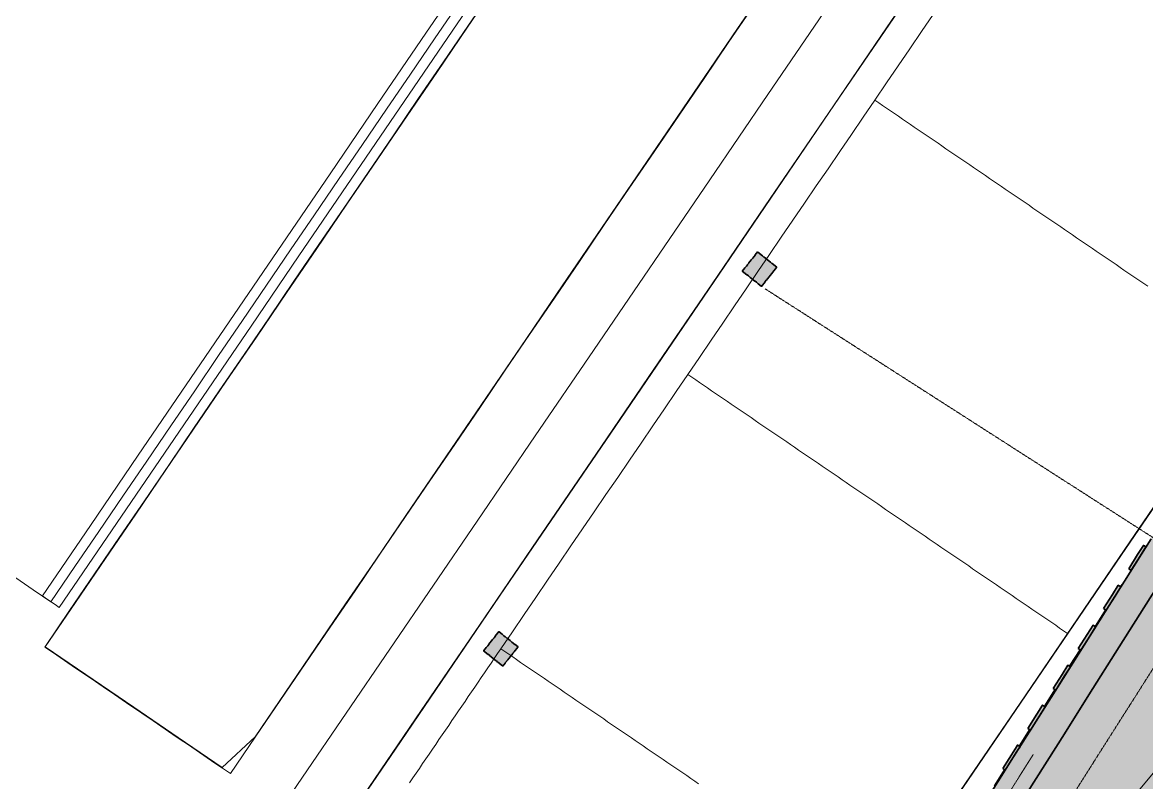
# Model space of a CAD drawing. Header units: millimetres. Extents: x -31757 to 121236, y -27283 to 63658.
# Drawn here: x 24432 to 29935, y 13011 to 16731 of the extents above; entities that cross this region are included whole.
import ezdxf

# ---------------------------------------------------------------- set-up
doc = ezdxf.new("R2010")
doc.units = ezdxf.units.MM
doc.linetypes.add('DASHDOT', pattern=[3.556, 2.54, -0.508, 0, -0.508])
doc.linetypes.add('DASHED', pattern=[1.524, 1.27, -0.254])
for name, color, linetype, lineweight in [('01_切断（構造・壁）', 7, 'Continuous', 35), ('06_部屋の色', 8, 'Continuous', 0), ('10_見えがかり', 7, 'Continuous', 13), ('13_見えがかり（窓台・隠れた窓）', 7, 'DASHED', 9), ('30_敷地・外構', 8, 'Continuous', 9), ('40_通り芯', 1, 'DASHDOT', 9), ('50_寸法', 3, 'Continuous', 9)]:
    doc.layers.add(name, color=color, linetype=linetype, lineweight=lineweight)

msp = doc.modelspace()

# ---------------------------------------------------------------- hatches: boundary and pattern name
at = {"layer": '01_切断（構造・壁）'}
for points in [[(38613.7, 26665.3), (38678.3, 26616.1), (38733, 26574.5), (38733, 26574.5), (38733, 26574.5), (38711.9, 26546.7), (38642.8, 26455.9), (38111.1, 25735.7), (37966.3, 25539.6), (37942, 25506.7), (37591.3, 25031.7), (37591.3, 25031.7), (37591.3, 25031.7), (37561.2, 24990.9), (37560, 24989.3), (36859.2, 24040.1), (36626, 23714.4), (36345, 23321.7), (36244.2, 23181), (36184.3, 23097.3), (35846.6, 22625.6), (35846.6, 22625.6), (35846.6, 22625.6), (35815.2, 22581.8), (35798, 22557.8), (35111.2, 21598.4), (34614.1, 20882.1), (34461.4, 20662.1), (34136.3, 20193.6), (34136.3, 20193.6), (34136.3, 20193.6), (34071.8, 20100.7), (33399.1, 19131.4), (32924.9, 18426.3), (32894.8, 18381.6), (32784.1, 18216.9), (32637.1, 17998.3), (32476.3, 17759.3), (32381.7, 17618.7), (32013.6, 17071.3), (31723.3, 16639.6), (31270.9, 15945.3), (31226.7, 15877.4), (31140.9, 15745.7), (30849.5, 15298.5), (30844.1, 15290.2), (30728.2, 15112.2), (30254.2, 14384.8), (30084.1, 14123.7), (29801.3, 13675.4), (29652.8, 13439.9), (29532.6, 13249.3), (29532.5, 13249.3), (29490.2, 13182.2), (29256.5, 12811.8), (29256.5, 12811.8), (29256.5, 12811.8), (29111.6, 12582.1), (28495.5, 11605.5), (28481.9, 11583.8), (28481.9, 11583.8), (28481.9, 11583.8), (28427.5, 11617.6), (28354.4, 11662.9), (28368, 11684.5), (28816.2, 12394.9), (28984.4, 12661.5), (29129.7, 12891.8), (29284.1, 13136.6), (29405.7, 13329.3), (29498.3, 13476.2), (29525.9, 13520), (29957.8, 14204.5), (29957.8, 14204.5), (29957.8, 14204.5), (29957.8, 14204.5), (29957.8, 14204.5), (30602.3, 15193.9), (30723.9, 15380.4), (30825.5, 15536.5), (31015.3, 15827.7), (31073.9, 15917.7), (31145.4, 16027.5), (31492.1, 16559.6), (31598.2, 16722.4), (31728.7, 16916.5), (32257.1, 17702.2), (32308.6, 17778.7), (32351.9, 17843.1), (32488.4, 18046.1), (32659.7, 18300.7), (32800.6, 18510.3), (33061.9, 18898.8), (33275.2, 19216), (33788.6, 19955.7), (33948.5, 20186.1), (33960.8, 20203.9), (34013.1, 20279.2), (34338.2, 20747.7), (34359.3, 20778), (34491, 20967.9), (34645.2, 21190), (34988.6, 21684.8), (35206.5, 21989.2), (35675.9, 22644.9), (35694.8, 22671.3), (35724.7, 22713), (36062.4, 23184.7), (36223.2, 23409.3), (36737.9, 24128.3), (37439.2, 25078.2), (37453.9, 25098.1), (37470.7, 25120.8), (37676.4, 25399.5), (37821.3, 25595.8), (37990.5, 25825), (38522.8, 26545.9), (38592.4, 26637.4), (38613.7, 26665.3), (38613.7, 26665.3)], [(27963.9, 15507.6), (27962.3, 15508.8), (27956.1, 15513.8), (27957.3, 15515.4), (27962.3, 15521.6), (27963.5, 15523.2), (27968.5, 15529.4), (27969.7, 15531), (27974.7, 15537.3), (27976, 15538.8), (27981, 15545.1), (27982.2, 15546.7), (27987.2, 15552.9), (27988.4, 15554.5), (27993.4, 15560.7), (27994.6, 15562.3), (27999.6, 15568.6), (28000.9, 15570.1), (28005.9, 15576.4), (28007.1, 15578), (28012.1, 15584.2), (28013.3, 15585.8), (28018.3, 15592), (28019.6, 15593.6), (28024.5, 15599.9), (28025.8, 15601.4), (28030.8, 15607.7), (28032.3, 15606.5), (28038.6, 15601.5), (28040.1, 15600.2), (28046.4, 15595.3), (28048, 15594), (28054.2, 15589), (28055.8, 15587.8), (28062.1, 15582.8), (28063.6, 15581.6), (28069.9, 15576.6), (28071.5, 15575.3), (28077.7, 15570.4), (28079.3, 15569.1), (28085.5, 15564.1), (28087.1, 15562.9), (28093.4, 15557.9), (28094.9, 15556.7), (28101.2, 15551.7), (28102.8, 15550.4), (28109, 15545.5), (28110.6, 15544.2), (28116.8, 15539.2), (28118.4, 15538), (28124.7, 15533), (28123.4, 15531.4), (28118.4, 15525.2), (28117.2, 15523.6), (28112.2, 15517.3), (28111, 15515.8), (28106, 15509.5), (28104.7, 15508), (28099.8, 15501.7), (28098.5, 15500.1), (28093.5, 15493.9), (28092.3, 15492.3), (28087.3, 15486), (28086.1, 15484.5), (28081.1, 15478.2), (28079.8, 15476.7), (28074.9, 15470.4), (28073.6, 15468.8), (28068.6, 15462.6), (28067.4, 15461), (28062.4, 15454.7), (28061.2, 15453.2), (28056.2, 15446.9), (28054.9, 15445.3), (28050, 15439.1), (28048.4, 15440.3), (28042.1, 15445.3), (28040.6, 15446.6), (28034.3, 15451.5), (28032.7, 15452.8), (28026.5, 15457.8), (28024.9, 15459), (28018.7, 15464), (28017.1, 15465.2), (28010.8, 15470.2), (28009.3, 15471.5), (28003, 15476.4), (28001.4, 15477.7), (27995.2, 15482.7), (27993.6, 15483.9), (27987.4, 15488.9), (27985.8, 15490.1), (27979.5, 15495.1), (27978, 15496.4), (27971.7, 15501.3), (27970.1, 15502.6)], [(29847.4, 14057.7), (29891.1, 14127), (29919.5, 14171.9), (29924.4, 14168.7), (29932.1, 14163.9), (29903.8, 14119), (29860.1, 14049.7), (29855.1, 14052.8)], [(29724.1, 13862.2), (29767.8, 13931.5), (29796.1, 13976.4), (29801.1, 13973.2), (29808.8, 13968.4), (29780.5, 13923.5), (29736.8, 13854.2), (29731.8, 13857.3)], [(29600.7, 13666.7), (29644.5, 13736), (29672.8, 13780.9), (29677.8, 13777.7), (29685.5, 13772.9), (29657.2, 13728), (29613.4, 13658.7), (29608.5, 13661.8)], [(26697.4, 13649.4), (26695.8, 13650.7), (26689.5, 13655.7), (26690.8, 13657.2), (26695.8, 13663.5), (26697, 13665), (26702, 13671.3), (26703.2, 13672.9), (26708.2, 13679.1), (26709.5, 13680.7), (26714.4, 13687), (26715.7, 13688.5), (26720.7, 13694.8), (26721.9, 13696.4), (26726.9, 13702.6), (26728.1, 13704.2), (26733.1, 13710.4), (26734.4, 13712), (26739.3, 13718.3), (26740.6, 13719.8), (26745.6, 13726.1), (26746.8, 13727.7), (26751.8, 13733.9), (26753, 13735.5), (26758, 13741.7), (26759.3, 13743.3), (26764.2, 13749.6), (26765.8, 13748.3), (26772.1, 13743.3), (26773.6, 13742.1), (26779.9, 13737.1), (26781.5, 13735.9), (26787.7, 13730.9), (26789.3, 13729.7), (26795.5, 13724.7), (26797.1, 13723.4), (26803.4, 13718.4), (26804.9, 13717.2), (26811.2, 13712.2), (26812.8, 13711), (26819, 13706), (26820.6, 13704.8), (26826.8, 13699.8), (26828.4, 13698.5), (26834.7, 13693.5), (26836.2, 13692.3), (26842.5, 13687.3), (26844.1, 13686.1), (26850.3, 13681.1), (26851.9, 13679.8), (26858.1, 13674.9), (26856.9, 13673.3), (26851.9, 13667), (26850.7, 13665.5), (26845.7, 13659.2), (26844.5, 13657.7), (26839.5, 13651.4), (26838.2, 13649.8), (26833.2, 13643.6), (26832, 13642), (26827, 13635.7), (26825.8, 13634.2), (26820.8, 13627.9), (26819.6, 13626.3), (26814.6, 13620.1), (26813.3, 13618.5), (26808.3, 13612.3), (26807.1, 13610.7), (26802.1, 13604.4), (26800.9, 13602.9), (26795.9, 13596.6), (26794.7, 13595), (26789.7, 13588.8), (26788.4, 13587.2), (26783.4, 13581), (26781.9, 13582.2), (26775.6, 13587.2), (26774.1, 13588.4), (26767.8, 13593.4), (26766.2, 13594.7), (26760, 13599.6), (26758.4, 13600.9), (26752.1, 13605.9), (26750.6, 13607.1), (26744.3, 13612.1), (26742.8, 13613.3), (26736.5, 13618.3), (26734.9, 13619.6), (26728.7, 13624.5), (26727.1, 13625.8), (26720.8, 13630.8), (26719.3, 13632), (26713, 13637), (26711.4, 13638.2), (26705.2, 13643.2), (26703.6, 13644.5)], [(29477.4, 13471.2), (29521.1, 13540.5), (29549.4, 13585.4), (29554.4, 13582.2), (29562.1, 13577.4), (29533.8, 13532.5), (29490.1, 13463.2), (29485.1, 13466.3)], [(29354.1, 13275.7), (29397.8, 13345), (29426.1, 13389.8), (29431.1, 13386.7), (29438.8, 13381.8), (29410.5, 13337), (29366.8, 13267.7), (29361.8, 13270.8)], [(29230.7, 13080.2), (29292.7, 13178.4), (29302.8, 13194.3), (29304.5, 13193.2), (29315.5, 13186.3), (29305.4, 13170.4), (29243.4, 13072.2), (29241.7, 13073.3)]]:
    msp.add_hatch(color=7, dxfattribs=at).paths.add_polyline_path(points)
at = {"layer": '06_部屋の色', "true_color": 0xd8ccb8}
msp.add_hatch(color=8, dxfattribs=at).paths.add_polyline_path([(30824.6, 15270.2), (31123, 15727.5), (31422.6, 16183.9), (31723.3, 16639.6), (33224.3, 15646.1), (32926.1, 15194.4), (32629.2, 14741.9), (32333.5, 14288.6), (32038.9, 13834.6), (31745.6, 13379.7), (31453.5, 12924.1), (31162.6, 12467.7), (30873, 12010.5), (30584.5, 11552.6), (30297.3, 11093.9), (30011.2, 10634.4), (28481.9, 11583.6), (28770.4, 12047.1), (29060.2, 12509.9), (29351.2, 12971.9), (29643.4, 13433.1), (29936.9, 13893.6), (30231.6, 14353.2), (30527.5, 14812.1)])

# ---------------------------------------------------------------- linework, layer by layer
at = {"layer": '01_切断（構造・壁）'}
for points in [[(27963.9, 15507.6), (27962.3, 15508.8), (27956.1, 15513.8), (27957.3, 15515.4), (27962.3, 15521.6), (27963.5, 15523.2), (27968.5, 15529.4), (27969.7, 15531), (27974.7, 15537.3), (27976, 15538.8), (27981, 15545.1), (27982.2, 15546.7), (27987.2, 15552.9), (27988.4, 15554.5), (27993.4, 15560.7), (27994.6, 15562.3), (27999.6, 15568.6), (28000.9, 15570.1), (28005.9, 15576.4), (28007.1, 15578), (28012.1, 15584.2), (28013.3, 15585.8), (28018.3, 15592), (28019.6, 15593.6), (28024.5, 15599.9), (28025.8, 15601.4), (28030.8, 15607.7), (28032.3, 15606.5), (28038.6, 15601.5), (28040.1, 15600.2), (28046.4, 15595.3), (28048, 15594), (28054.2, 15589), (28055.8, 15587.8), (28062.1, 15582.8), (28063.6, 15581.6), (28069.9, 15576.6), (28071.5, 15575.3), (28077.7, 15570.4), (28079.3, 15569.1), (28085.5, 15564.1), (28087.1, 15562.9), (28093.4, 15557.9), (28094.9, 15556.7), (28101.2, 15551.7), (28102.8, 15550.4), (28109, 15545.5), (28110.6, 15544.2), (28116.8, 15539.2), (28118.4, 15538), (28124.7, 15533), (28123.4, 15531.4), (28118.4, 15525.2), (28117.2, 15523.6), (28112.2, 15517.3), (28111, 15515.8), (28106, 15509.5), (28104.7, 15508), (28099.8, 15501.7), (28098.5, 15500.1), (28093.5, 15493.9), (28092.3, 15492.3), (28087.3, 15486), (28086.1, 15484.5), (28081.1, 15478.2), (28079.8, 15476.7), (28074.9, 15470.4), (28073.6, 15468.8), (28068.6, 15462.6), (28067.4, 15461), (28062.4, 15454.7), (28061.2, 15453.2), (28056.2, 15446.9), (28054.9, 15445.3), (28050, 15439.1), (28048.4, 15440.3), (28042.1, 15445.3), (28040.6, 15446.6), (28034.3, 15451.5), (28032.7, 15452.8), (28026.5, 15457.8), (28024.9, 15459), (28018.7, 15464), (28017.1, 15465.2), (28010.8, 15470.2), (28009.3, 15471.5), (28003, 15476.4), (28001.4, 15477.7), (27995.2, 15482.7), (27993.6, 15483.9), (27987.4, 15488.9), (27985.8, 15490.1), (27979.5, 15495.1), (27978, 15496.4), (27971.7, 15501.3), (27970.1, 15502.6), (27963.9, 15507.6)], [(29129.7, 12891.8), (29284.1, 13136.6), (29405.7, 13329.3), (29498.3, 13476.2), (29525.9, 13520), (29957.8, 14204.5)], [(29847.4, 14057.7), (29891.1, 14127), (29919.5, 14171.9), (29924.4, 14168.7), (29932.1, 14163.9), (29903.8, 14119), (29860.1, 14049.7), (29855.1, 14052.8), (29847.4, 14057.7)], [(30084.1, 14123.7), (29801.3, 13675.4), (29652.8, 13439.9), (29532.6, 13249.3), (29532.5, 13249.3), (29490.2, 13182.2), (29256.5, 12811.8)], [(29724.1, 13862.2), (29767.8, 13931.5), (29796.1, 13976.4), (29801.1, 13973.2), (29808.8, 13968.4), (29780.5, 13923.5), (29736.8, 13854.2), (29731.8, 13857.3), (29724.1, 13862.2)], [(29600.7, 13666.7), (29644.5, 13736), (29672.8, 13780.9), (29677.8, 13777.7), (29685.5, 13772.9), (29657.2, 13728), (29613.4, 13658.7), (29608.5, 13661.8), (29600.7, 13666.7)], [(26697.4, 13649.4), (26695.8, 13650.7), (26689.5, 13655.7), (26690.8, 13657.2), (26695.8, 13663.5), (26697, 13665), (26702, 13671.3), (26703.2, 13672.9), (26708.2, 13679.1), (26709.5, 13680.7), (26714.4, 13687), (26715.7, 13688.5), (26720.7, 13694.8), (26721.9, 13696.4), (26726.9, 13702.6), (26728.1, 13704.2), (26733.1, 13710.4), (26734.4, 13712), (26739.3, 13718.3), (26740.6, 13719.8), (26745.6, 13726.1), (26746.8, 13727.7), (26751.8, 13733.9), (26753, 13735.5), (26758, 13741.7), (26759.3, 13743.3), (26764.2, 13749.6), (26765.8, 13748.3), (26772.1, 13743.3), (26773.6, 13742.1), (26779.9, 13737.1), (26781.5, 13735.9), (26787.7, 13730.9), (26789.3, 13729.7), (26795.5, 13724.7), (26797.1, 13723.4), (26803.4, 13718.4), (26804.9, 13717.2), (26811.2, 13712.2), (26812.8, 13711), (26819, 13706), (26820.6, 13704.8), (26826.8, 13699.8), (26828.4, 13698.5), (26834.7, 13693.5), (26836.2, 13692.3), (26842.5, 13687.3), (26844.1, 13686.1), (26850.3, 13681.1), (26851.9, 13679.8), (26858.1, 13674.9), (26856.9, 13673.3), (26851.9, 13667), (26850.7, 13665.5), (26845.7, 13659.2), (26844.5, 13657.7), (26839.5, 13651.4), (26838.2, 13649.8), (26833.2, 13643.6), (26832, 13642), (26827, 13635.7), (26825.8, 13634.2), (26820.8, 13627.9), (26819.6, 13626.3), (26814.6, 13620.1), (26813.3, 13618.5), (26808.3, 13612.3), (26807.1, 13610.7), (26802.1, 13604.4), (26800.9, 13602.9), (26795.9, 13596.6), (26794.7, 13595), (26789.7, 13588.8), (26788.4, 13587.2), (26783.4, 13581), (26781.9, 13582.2), (26775.6, 13587.2), (26774.1, 13588.4), (26767.8, 13593.4), (26766.2, 13594.7), (26760, 13599.6), (26758.4, 13600.9), (26752.1, 13605.9), (26750.6, 13607.1), (26744.3, 13612.1), (26742.8, 13613.3), (26736.5, 13618.3), (26734.9, 13619.6), (26728.7, 13624.5), (26727.1, 13625.8), (26720.8, 13630.8), (26719.3, 13632), (26713, 13637), (26711.4, 13638.2), (26705.2, 13643.2), (26703.6, 13644.5), (26697.4, 13649.4)], [(29477.4, 13471.2), (29521.1, 13540.5), (29549.4, 13585.4), (29554.4, 13582.2), (29562.1, 13577.4), (29533.8, 13532.5), (29490.1, 13463.2), (29485.1, 13466.3), (29477.4, 13471.2)], [(29354.1, 13275.7), (29397.8, 13345), (29426.1, 13389.8), (29431.1, 13386.7), (29438.8, 13381.8), (29410.5, 13337), (29366.8, 13267.7), (29361.8, 13270.8), (29354.1, 13275.7)], [(29230.7, 13080.2), (29292.7, 13178.4), (29302.8, 13194.3), (29304.5, 13193.2), (29315.5, 13186.3), (29305.4, 13170.4), (29243.4, 13072.2), (29241.7, 13073.3), (29230.7, 13080.2)]]:
    msp.add_lwpolyline(points, dxfattribs=at)
at = {"layer": '10_見えがかり'}
for points in [[(25259.7, 12220.3), (25518.8, 12619.4), (25803.5, 13037.1), (26657.7, 14290.3), (26942.4, 14708), (27227.1, 15125.7), (27796.5, 15961.1), (28081.3, 16378.8), (28650.7, 17214.2), (28935.4, 17632), (29504.8, 18467.4), (29789.6, 18885.1), (30359, 19720.5), (30643.7, 20138.2)], [(30939.7, 20046.9), (30370.3, 19211.5), (30085.6, 18793.8), (29800.8, 18376.1), (29516.1, 17958.4), (29231.4, 17540.7), (28946.7, 17123), (28662, 16705.3), (28377.3, 16287.5), (28092.5, 15869.8)], [(26168.1, 16057.7), (26315.8, 16274.4), (26463.4, 16491), (26611.1, 16707.6), (26906.4, 17140.9)], [(26724.5, 16966.4), (26489.8, 16622.1), (26255.2, 16277.8), (25785.8, 15589.2), (25551.1, 15244.9), (25316.5, 14900.6), (25081.8, 14556.3), (24847.1, 14212), (24612.4, 13867.7), (24605.6, 13872.4), (24598.7, 13877.1), (24591.8, 13881.8), (24550.5, 13909.9), (24543.6, 13914.6), (24529.8, 13924), (24764.5, 14268.3), (24999.2, 14612.6), (25233.8, 14956.9), (25468.5, 15301.2), (25703.2, 15645.5), (25937.9, 15989.8), (26172.5, 16334.1), (26407.2, 16678.4), (26641.9, 17022.7)], [(28080.7, 16917.8), (27933, 16701.1), (27637.7, 16267.9), (27490.1, 16051.2), (27047.1, 15401.3), (26899.4, 15184.7), (26308.8, 14318.2), (26161.2, 14101.6), (26013.5, 13884.9), (25570.5, 13235), (25410.4, 13084.2), (25193.8, 13231.8), (24977.2, 13379.5), (24543.9, 13674.8), (24691.6, 13891.4), (24839.2, 14108.1), (24986.9, 14324.7), (25134.5, 14541.3), (25429.8, 14974.6), (25577.5, 15191.2), (25725.2, 15407.9), (25872.8, 15624.5), (26020.5, 15841.1), (26168.1, 16057.7)], [(28376.7, 11703.4), (28314.8, 11606.1), (28425.2, 11879), (28535.6, 12151.9), (28651.7, 12421.8), (28817.5, 12665.1), (28983.3, 12908.4), (29812.4, 14124.8), (29978.2, 14368.1), (30475.7, 15097.9), (30641.5, 15341.2), (30807.4, 15584.4), (31470.6, 16557.6), (31483.7, 16576.8)], [(28092.5, 15869.8), (27807.8, 15452.1), (27523.1, 15034.4), (27238.4, 14616.7), (26953.7, 14199), (26669, 13781.3), (26384.3, 13363.6), (26099.5, 12945.9), (25814.8, 12528.1), (25530.1, 12110.4), (25260.4, 11714.7)], [(29814.4, 13981), (29808.1, 13971.2)], [(29732.8, 13854.3), (29719.1, 13833.2), (29682.9, 13776.8)], [(29607.7, 13659.9), (29559.9, 13585.5), (29557.9, 13582.4)], [(29609.9, 13658.6), (29560.7, 13580.6)], [(29484, 13464.7), (29435, 13386.6)], [(29486.5, 13463.1), (29437.4, 13385.1)], [(29361, 13268.9), (29312, 13190.9)], [(29363.2, 13267.5), (29314, 13189.6)], [(29238.1, 13073.2), (29189.1, 12995.1)], [(29239.9, 13072), (29209.3, 13023.5)]]:
    msp.add_lwpolyline(points, dxfattribs=at)
at = {"layer": '13_見えがかり（窓台・隠れた窓）'}
msp.add_lwpolyline([(29059.2, 12639.4), (29379.8, 13147.6)], dxfattribs=at)
at = {"layer": '30_敷地・外構'}
for points in [[(25720.6, 12386.3), (26258, 13174.7), (26795.4, 13963.2), (27332.8, 14751.6), (27870.2, 15540), (28407.6, 16328.5), (28945, 17116.9), (29482.4, 17905.3), (30019.8, 18693.8), (30557.2, 19482.2), (31094.6, 20270.6)], [(24541.1, 13674.3), (24663.1, 13853.3), (24785.2, 14032.4), (24907.2, 14211.4), (25029.2, 14390.4), (25151.3, 14569.5), (25273.3, 14748.5), (25395.3, 14927.5), (25517.4, 15106.6), (25639.4, 15285.6), (25761.4, 15464.6), (25883.5, 15643.7), (26005.5, 15822.7), (26127.5, 16001.7), (26249.5, 16180.8), (26371.6, 16359.8), (26493.6, 16538.8), (26615.6, 16717.9), (26737.7, 16896.9)], [(26565.9, 16822.4), (26448.5, 16650.2), (26331.2, 16478.1), (26213.9, 16305.9), (26096.5, 16133.8), (25979.2, 15961.6), (25861.8, 15789.5), (25744.5, 15617.3), (25627.2, 15445.2), (25509.8, 15273), (25392.5, 15100.9), (25275.2, 14928.8), (25157.8, 14756.6), (25040.5, 14584.5), (24923.1, 14412.3), (24805.8, 14240.2), (24688.5, 14068), (24571.1, 13895.9), (24485.1, 13954.5), (24399, 14013.2)], [(28012.7, 16814.4), (27890.7, 16635.4), (27768.6, 16456.4), (27646.6, 16277.3), (27524.6, 16098.3), (27402.5, 15919.3), (27280.5, 15740.2), (27158.5, 15561.2), (27036.5, 15382.2), (26914.4, 15203.1), (26792.4, 15024.1), (26670.4, 14845.1), (26548.3, 14666), (26426.3, 14487), (26304.3, 14308), (26182.2, 14128.9), (26060.2, 13949.9), (25938.2, 13770.9), (25816.1, 13591.8), (25694.1, 13412.8), (25572.1, 13233.8), (25450.1, 13054.7), (25412.2, 13080.6), (25374.3, 13106.4), (25336.4, 13132.2), (25298.6, 13158), (25260.7, 13183.8), (25222.8, 13209.6), (25184.9, 13235.4), (25147.1, 13261.3), (25109.2, 13287.1), (25071.3, 13312.9), (25033.5, 13338.7), (24995.6, 13364.5), (24957.7, 13390.3), (24919.8, 13416.1), (24882, 13442), (24844.1, 13467.8), (24806.2, 13493.6), (24768.4, 13519.4), (24730.5, 13545.2), (24692.6, 13571), (24654.7, 13596.8), (24616.9, 13622.7), (24579, 13648.5), (24541.1, 13674.3)], [(26773.8, 13665.3), (26831, 13749.2), (26888.2, 13833.1), (26945.4, 13917), (27002.6, 14000.9), (27059.9, 14084.9), (27117.1, 14168.8), (27174.3, 14252.7), (27231.5, 14336.6), (27288.7, 14420.6), (27345.9, 14504.5), (27403.1, 14588.4), (27460.3, 14672.3), (27517.5, 14756.2), (27574.7, 14840.2), (27631.9, 14924.1), (27689.1, 15008), (27746.3, 15091.9), (27803.5, 15175.8), (27860.7, 15259.8), (27917.9, 15343.7), (27975.1, 15427.6), (28032.3, 15511.5), (28089.5, 15595.5), (28146.7, 15679.4), (28203.9, 15763.3), (28261.1, 15847.2), (28318.3, 15931.1), (28375.5, 16015.1), (28432.7, 16099), (28489.9, 16182.9), (28547.1, 16266.8), (28604.3, 16350.7), (28661.5, 16434.7), (28718.7, 16518.6), (28775.9, 16602.5), (28833.1, 16686.4), (28890.3, 16770.4)], [(28604.3, 16350.7), (28623.7, 16337.5), (28643, 16324.3), (28662.4, 16311.1), (28681.8, 16297.9), (28701.1, 16284.7), (28720.5, 16271.5), (28739.9, 16258.3), (28759.2, 16245.1), (28778.6, 16231.9), (28798, 16218.7), (28817.3, 16205.5), (28836.7, 16192.3), (28856.1, 16179.1), (28875.4, 16165.9), (28894.8, 16152.7), (28914.2, 16139.5), (28933.5, 16126.3), (28952.9, 16113.1), (28972.3, 16099.9), (28991.6, 16086.7), (29011, 16073.5), (29030.4, 16060.3), (29049.7, 16047.1), (29069.1, 16033.9), (29088.5, 16020.7), (29107.8, 16007.5), (29127.2, 15994.3), (29146.6, 15981.1), (29165.9, 15967.9), (29185.3, 15954.7), (29204.7, 15941.5), (29224, 15928.3), (29243.4, 15915.1), (29262.8, 15901.9), (29282.1, 15888.7), (29301.5, 15875.5), (29320.9, 15862.3), (29340.2, 15849.1), (29359.6, 15835.9), (29379, 15822.7), (29398.3, 15809.5), (29417.7, 15796.3), (29437.1, 15783.1), (29456.4, 15769.9), (29475.8, 15756.7), (29495.2, 15743.5), (29514.5, 15730.3), (29533.9, 15717.1), (29553.3, 15703.9), (29572.6, 15690.7), (29592, 15677.5), (29611.4, 15664.3), (29630.7, 15651.1), (29650.1, 15637.9), (29669.5, 15624.7), (29688.8, 15611.5), (29708.2, 15598.3), (29727.6, 15585.1), (29746.9, 15571.9), (29766.3, 15558.7), (29785.7, 15545.5), (29805, 15532.3), (29824.4, 15519.1), (29843.8, 15505.9), (29863.1, 15492.7), (29882.5, 15479.5), (29901.9, 15466.3), (29921.2, 15453.1), (29940.6, 15439.9)], [(27689.1, 15008), (27708.4, 14994.8), (27727.8, 14981.6), (27747.2, 14968.4), (27766.5, 14955.2), (27785.9, 14942), (27805.3, 14928.8), (27824.6, 14915.6), (27844, 14902.4), (27863.4, 14889.2), (27882.7, 14876), (27902.1, 14862.8), (27921.5, 14849.6), (27940.8, 14836.4), (27960.2, 14823.2), (27979.6, 14810), (27998.9, 14796.8), (28018.3, 14783.6), (28037.7, 14770.4), (28057, 14757.2), (28076.4, 14744), (28095.8, 14730.8), (28115.1, 14717.6), (28134.5, 14704.4), (28153.9, 14691.2), (28173.2, 14678), (28192.6, 14664.8), (28212, 14651.6), (28231.3, 14638.4), (28250.7, 14625.2), (28270.1, 14612), (28289.4, 14598.8), (28308.8, 14585.6), (28328.2, 14572.4), (28347.5, 14559.2), (28366.9, 14546), (28386.3, 14532.8), (28405.6, 14519.6), (28425, 14506.4), (28444.4, 14493.2), (28463.7, 14480), (28483.1, 14466.8), (28502.5, 14453.6), (28521.8, 14440.4), (28541.2, 14427.2), (28560.6, 14414), (28579.9, 14400.8), (28599.3, 14387.6), (28618.7, 14374.4), (28638, 14361.2), (28657.4, 14348), (28676.8, 14334.8), (28696.1, 14321.6), (28715.5, 14308.4), (28734.9, 14295.2), (28754.2, 14282), (28773.6, 14268.8), (28793, 14255.6), (28812.3, 14242.4), (28831.7, 14229.2), (28851.1, 14216), (28870.4, 14202.8), (28889.8, 14189.6), (28909.2, 14176.4), (28928.5, 14163.2), (28947.9, 14150), (28967.3, 14136.8), (28986.6, 14123.6), (29006, 14110.4), (29025.4, 14097.2), (29044.7, 14084), (29064.1, 14070.8), (29083.5, 14057.6), (29102.8, 14044.4), (29122.2, 14031.2), (29141.6, 14018), (29160.9, 14004.8), (29180.3, 13991.6), (29199.7, 13978.4), (29219, 13965.2), (29238.4, 13952), (29257.8, 13938.8), (29277.1, 13925.6), (29296.5, 13912.4), (29315.9, 13899.2), (29335.2, 13886), (29354.6, 13872.8), (29374, 13859.6), (29393.3, 13846.4), (29412.7, 13833.2), (29432.1, 13820), (29451.4, 13806.8), (29470.8, 13793.6), (29490.2, 13780.4), (29509.5, 13767.2), (29528.9, 13754), (29548.3, 13740.8)], [(30390.7, 14976.7), (29853.3, 14188.3), (29315.9, 13399.9), (28778.5, 12611.4)], [(26773.8, 13665.3), (26757.9, 13641.9), (26742, 13618.5), (26726, 13595.1), (26710.1, 13571.7), (26694.1, 13548.3), (26678.2, 13524.9), (26662.2, 13501.5), (26646.3, 13478.2), (26630.4, 13454.8), (26614.4, 13431.4), (26598.5, 13408), (26582.5, 13384.6), (26566.6, 13361.2), (26550.7, 13337.8), (26534.7, 13314.4), (26518.8, 13291), (26502.8, 13267.7), (26486.9, 13244.3), (26470.9, 13220.9), (26455, 13197.5), (26439.1, 13174.1), (26423.1, 13150.7), (26407.2, 13127.3), (26391.2, 13103.9), (26375.3, 13080.5), (26359.3, 13057.2), (26343.4, 13033.8), (26327.5, 13010.4)], [(26773.8, 13665.3), (26793.2, 13652.1), (26812.6, 13638.9), (26831.9, 13625.7), (26851.3, 13612.5), (26870.7, 13599.3), (26890, 13586.1), (26909.4, 13572.9), (26928.8, 13559.7), (26948.1, 13546.5), (26967.5, 13533.3), (26986.9, 13520.1), (27006.2, 13506.9), (27025.6, 13493.7), (27045, 13480.5), (27064.3, 13467.3), (27083.7, 13454.1), (27103.1, 13440.9), (27122.4, 13427.7), (27141.8, 13414.5), (27161.2, 13401.3), (27180.5, 13388.1), (27199.9, 13374.9), (27219.3, 13361.7), (27238.6, 13348.5), (27258, 13335.3), (27277.4, 13322.1), (27296.7, 13308.9), (27316.1, 13295.7), (27335.5, 13282.5), (27354.8, 13269.3), (27374.2, 13256.1), (27393.6, 13242.8), (27412.9, 13229.6), (27432.3, 13216.4), (27451.7, 13203.2), (27471, 13190), (27490.4, 13176.8), (27509.8, 13163.6), (27529.1, 13150.4), (27548.5, 13137.2), (27567.9, 13124), (27587.2, 13110.8), (27606.6, 13097.6), (27626, 13084.4), (27645.3, 13071.2), (27664.7, 13058), (27684.1, 13044.8), (27703.4, 13031.6), (27722.8, 13018.4), (27742.2, 13005.2)]]:
    msp.add_lwpolyline(points, dxfattribs=at)
at = {"layer": '40_通り芯'}
for points in [[(44400, 4955.4), (28068.7, 15426.6)], [(27863.3, 10197.2), (28126.5, 10627.2), (28390.8, 11056.6), (28656.2, 11485.3), (28922.6, 11913.3), (29190.1, 12340.7), (29458.7, 12767.5), (29728.2, 13193.6), (29998.9, 13619)]]:
    msp.add_lwpolyline(points, dxfattribs=at)
at = {"layer": '50_寸法'}
msp.add_lwpolyline([(28651.9, 11478.3), (65014.1, 55135)], dxfattribs=at)

doc.saveas('drawing.dxf')
